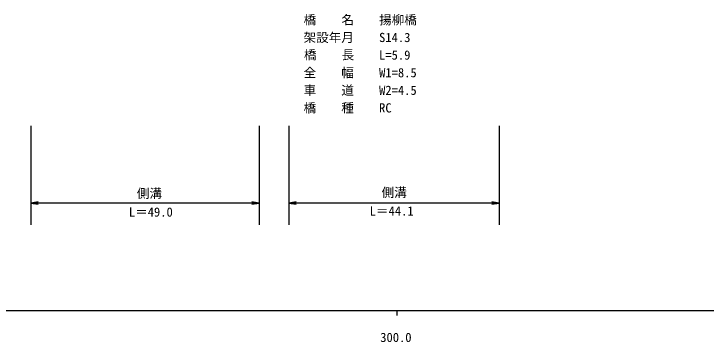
# Model space of a CAD drawing. Units: millimetres, scale not verified. Extents: x 40000 to 680000, y 20000 to 380000.
# Drawn here: x 291913 to 429506, y 198715 to 263971 of the extents above; entities that cross this region are included whole.
import ezdxf
from ezdxf.enums import TextEntityAlignment as Align

# ---------------------------------------------------------------- set-up
doc = ezdxf.new("R2010")
doc.units = ezdxf.units.MM
doc.header["$LTSCALE"] = 1000
doc.layers.add('M-STR-STR1', color=1, linetype='Continuous')
doc.layers.add('M-STR-STR3', color=7, linetype='Continuous', lineweight=25)
doc.layers.add('M-TTL-BAND', color=7, linetype='Continuous', lineweight=25)
doc.styles.add('ＭＳ ゴシック', font='')
doc.styles.get('ＭＳ ゴシック').set_extended_font_data('MS Gothic')

# ---------------------------------------------------------------- blocks, each defined once
blk = doc.blocks.new('open_arrow')
at = {"color": 0, "linetype": 'Continuous', "lineweight": -2}
blk.add_lwpolyline([(7.5, 1.25), (0, 0), (7.5, -1.25)], dxfattribs=at)

msp = doc.modelspace()

# ---------------------------------------------------------------- linework, layer by layer
at = {"layer": 'M-STR-STR3'}
for p, q in [((295306, 241734), (295306, 222051)), ((340670, 241734), (340670, 222051)), ((346582, 241734), (346582, 222051)), ((388362, 241734), (388362, 222051)), ((340670, 226370), (295306, 226370)), ((388362, 226370), (346582, 226370))]:
    msp.add_line(p, q, dxfattribs=at)
at = {"layer": 'M-TTL-BAND'}
for p, q in [((40000, 205000), (579000, 205000)), ((368000, 205000), (368000, 204000))]:
    msp.add_line(p, q, dxfattribs=at)

# ---------------------------------------------------------------- block references
at = {"layer": 'M-STR-STR3', "xscale": 193, "yscale": 193}
for p in [(295306, 226370), (346582, 226370)]:
    msp.add_blockref('open_arrow', p, dxfattribs=at)
at = {"layer": 'M-STR-STR3', "xscale": 193, "yscale": 193, "rotation": 180}
for p in [(340670, 226370), (388362, 226370)]:
    msp.add_blockref('open_arrow', p, dxfattribs=at)

# ---------------------------------------------------------------- texts
at = {"layer": 'M-STR-STR1', "style": 'ＭＳ ゴシック'}
for s, p in [('橋\u3000\u3000名', (349498, 261313)), ('揚柳橋', (364498, 261313)), ('架設年月', (349498, 257813)), ('S14.3', (364498, 257813)), ('橋\u3000  長', (349566, 254364)), ('L=5.9', (364498, 254313)), ('全\u3000\u3000幅', (349498, 250813)), ('W1=8.5', (364498, 250813)), ('車\u3000\u3000道', (349498, 247313)), ('W2=4.5', (364498, 247313)), ('橋\u3000\u3000種', (349498, 243813)), ('RC', (364498, 243813))]:
    msp.add_text(s, height=1833, dxfattribs=at).set_placement(p, align=Align.BOTTOM_LEFT)
at = {"layer": 'M-STR-STR3', "style": 'ＭＳ ゴシック'}
for s, p in [('側溝', (316359, 226822)), ('側溝', (364999, 227014)), ('L＝44.1', (362635, 223335)), ('L＝49.0', (314769, 223112))]:
    msp.add_text(s, height=1833, dxfattribs=at).set_placement(p, align=Align.BOTTOM_LEFT)
at = {"layer": 'M-TTL-BAND', "style": 'ＭＳ ゴシック'}
msp.add_text('300.0', height=1833, dxfattribs=at).set_placement((367844, 198195), align=Align.BOTTOM_CENTER)

doc.saveas('drawing.dxf')
